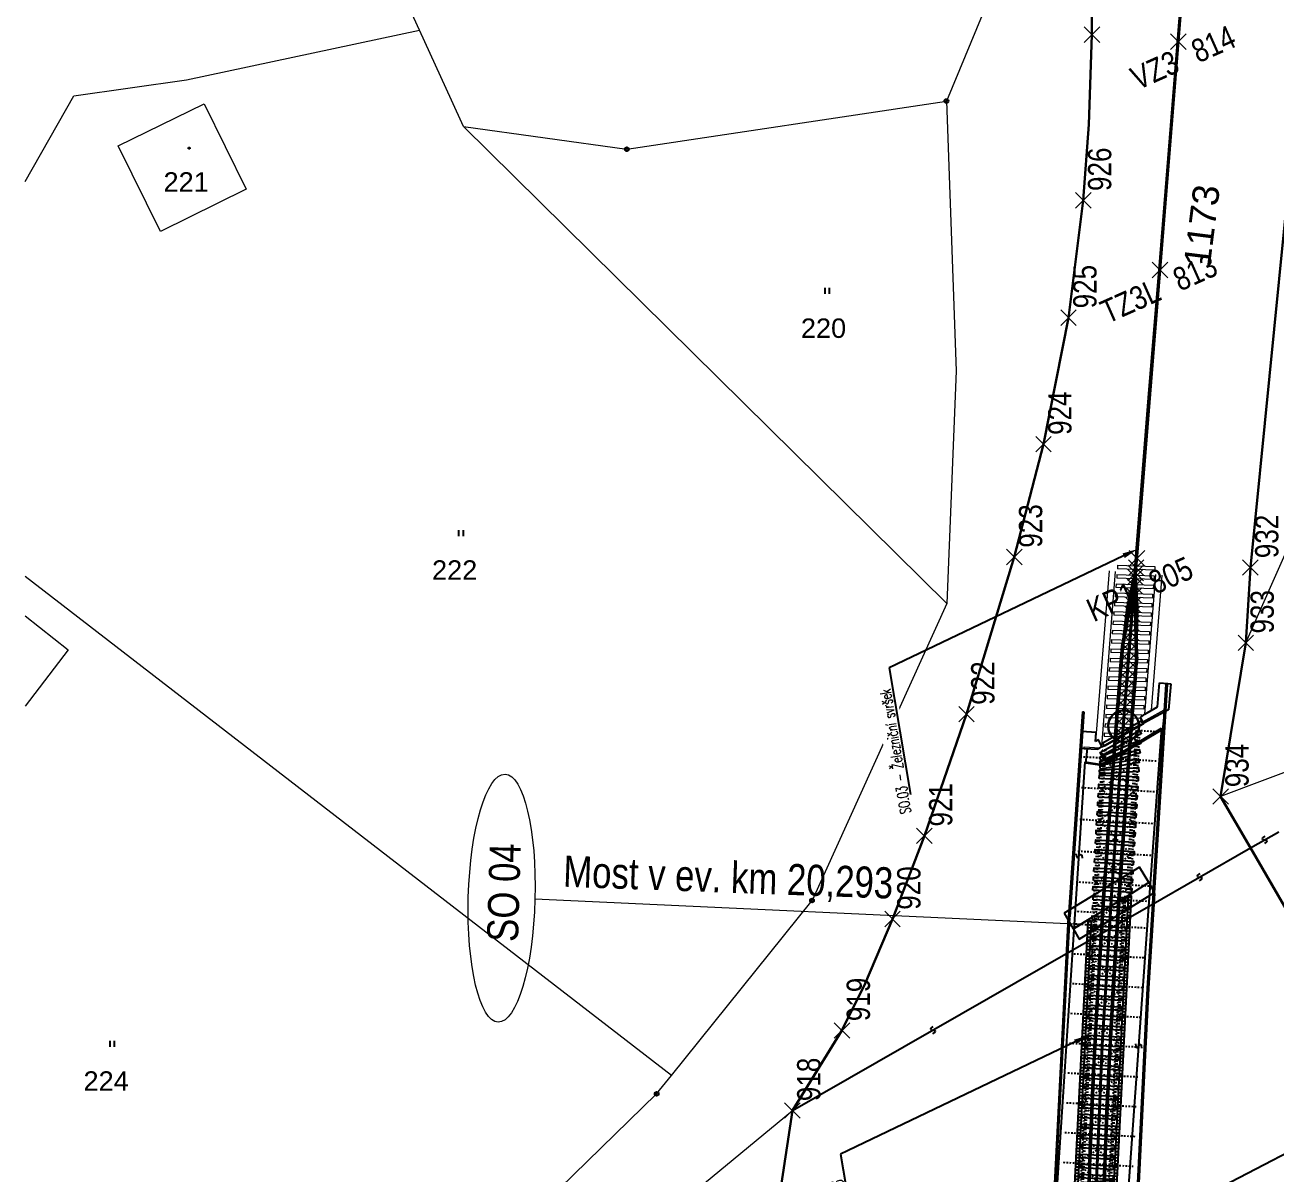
# Model space of a CAD drawing. Header units: millimetres. Extents: x -533422 to -532014, y -1115269 to -1112931.
# Drawn here: x -532630 to -532549.5, y -1113780.2 to -1113706.3 of the extents above; entities that cross this region are included whole.
import ezdxf
from ezdxf import colors
from ezdxf.entities.mleader import LeaderData, LeaderLine
from ezdxf.enums import TextEntityAlignment as Align
from ezdxf.math import Vec2, Vec3

# ---------------------------------------------------------------- set-up
doc = ezdxf.new("R2010")
doc.units = ezdxf.units.MM
doc.header["$PDMODE"] = 3
doc.header["$PDSIZE"] = 0.5
doc.linetypes.add('DASHDOT', pattern=[1, 0.5, -0.25, 0, -0.25])
doc.linetypes.add('DASHED', pattern=[19.05, 12.7, -6.35])
for name, color, linetype, lineweight in [('1105 mapa KN', 251, 'Continuous', 0), ('drážní pozemek', 4, 'Continuous', 30), ('drážní pozemek body', 1, 'Continuous', 18), ('kladečák', 2, 'Continuous', 15), ('MOST PILIRE', 7, 'Continuous', 15), ('PODÉLNÝ PROFIL', 1, 'Continuous', 15), ('původní osa', 30, 'Continuous', 15), ('SVRSEK', 1, 'Continuous', 20), ('Svršek', 1, 'Continuous', 18), ('Svršek popis', 1, 'Continuous', 18), ('tvar svršku', 1, 'Continuous', 13), ('Vytyčovací výkres', 5, 'Continuous', 15), ('Vytyčovací výkres - typ bodu', 5, 'Continuous', 15), ('Vytyčovací výkres _čísla bodů', 5, 'Continuous', 15), ('Ypražce', 1, 'Continuous', 13)]:
    doc.layers.add(name, color=color, linetype=linetype, lineweight=lineweight)
for name, color, linetype in [('_SO-04', 10, 'Continuous'), ('skály', 8, 'Continuous'), ('SO 04', 3, 'Continuous'), ('ZAM_29_KOLEJ', 7, 'Continuous')]:
    doc.layers.add(name, color=color, linetype=linetype)
doc.styles.get("Standard").update_dxf_attribs({"font": 'arial.ttf'})
doc.styles.add('Standard 1_500', font='romans.shx', dxfattribs={"width": 0.65, "height": 0.7})

# ---------------------------------------------------------------- blocks, each defined once
blk = doc.blocks.new('Z402')
at = {"color": 0, "lineweight": -2}
for p, q in [((-0.3, 0.3), (0.5, 0.3)), ((-0.3, -0.5), (-0.3, 0.3)), ((0.5, 0.3), (0.5, -0.5)), ((0.5, -0.5), (-0.3, -0.5))]:
    blk.add_line(p, q, dxfattribs=at)
blk = doc.blocks.new('Z105')
at = {"color": 0, "lineweight": -2}
for radius in [1.25, 0.025]:
    blk.add_circle((0, 0), radius, dxfattribs=at)
blk = doc.blocks.new('Z3060')
at = {"color": 0, "lineweight": -2}
for p, q in [((-1.3, 0), (-1.3, 3.8)), ((1.3, 3.8), (1.3, 0))]:
    blk.add_line(p, q, dxfattribs=at)
blk = doc.blocks.new('Z218')
at = {"color": 0, "lineweight": -2}
for p, q in [((-0.5, 1.7), (-1, 1.3)), ((-1, 1.3), (-1, 0.8)), ((-1, 0.8), (-0.5, 0.3)), ((1.3, 2), (-0.5, 1.7)), ((-0.5, 0.3), (0.5, -0.3)), ((0.5, -1.7), (-1.3, -2)), ((0.5, -0.3), (1, -0.8)), ((1, -1.3), (0.5, -1.7)), ((1, -0.8), (1, -1.3))]:
    blk.add_line(p, q, dxfattribs=at)
blk = doc.blocks.new('A$C3E753517')
at = {"layer": '_SO-04', "color": 10, "linetype": 'Continuous'}
for p, q in [((-532558583, -1113741686), (-532559414, -1113746261)), ((-532558569, -1113741689), (-532559400, -1113746263)), ((-532558485, -1113741704), (-532559314, -1113746274)), ((-532558583, -1113741686), (-532558485, -1113741704)), ((-532558561, -1113742291), (-532558579, -1113742392)), ((-532558489, -1113746936), (-532558579, -1113742392)), ((-532558481, -1113742289), (-532558561, -1113742291)), ((-532558403, -1113746938), (-532558495, -1113742290)), ((-532558389, -1113746939), (-532558481, -1113742289)), ((-532559898, -1113752442), (-532559798, -1113752450)), ((-532558776, -1113751874), (-532558875, -1113751866)), ((-532560540, -1113782575), (-532560640, -1113782572)), ((-532561634, -1113783287), (-532561534, -1113783290)), ((-532561745, -1113789386), (-532561645, -1113789382)), ((-532561295, -1113794015), (-532561745, -1113789386)), ((-532561281, -1113794013), (-532561731, -1113789386)), ((-532561196, -1113794005), (-532561645, -1113789382)), ((-532561233, -1113793463), (-532560766, -1113788968)), ((-532561161, -1113793598), (-532560680, -1113788973)), ((-532561147, -1113793599), (-532560666, -1113788974)), ((-532560766, -1113788968), (-532560666, -1113788974)), ((-532561221, -1113793592), (-532561233, -1113793463)), ((-532561221, -1113793592), (-532561147, -1113793599)), ((-532561295, -1113794015), (-532561196, -1113794005))]:
    blk.add_line(p, q, dxfattribs=at)
at = {"layer": '_SO-04', "color": 3, "linetype": 'Continuous'}
for p, q in [((-532557086, -1113750128), (-532556956, -1113748597)), ((-532556956, -1113748597), (-532556423, -1113748638)), ((-532557371, -1113762122), (-532556536, -1113748674)), ((-532557291, -1113762127), (-532556456, -1113748679)), ((-532556536, -1113748674), (-532556456, -1113748679)), ((-532556423, -1113748638), (-532556244, -1113748651)), ((-532556244, -1113748651), (-532556397, -1113750331)), ((-532557917, -1113750607), (-532557086, -1113750128)), ((-532561918, -1113750466), (-532562821, -1113763655)), ((-532561838, -1113750470), (-532562741, -1113763659)), ((-532561918, -1113750466), (-532561838, -1113750470)), ((-532558171, -1113750885), (-532558158, -1113750797)), ((-532558032, -1113751110), (-532558171, -1113750885)), ((-532558158, -1113750797), (-532557917, -1113750607)), ((-532556668, -1113750490), (-532557984, -1113751188)), ((-532556648, -1113750478), (-532556778, -1113751586)), ((-532556397, -1113750331), (-532556668, -1113750490)), ((-532556668, -1113750490), (-532556668, -1113750490)), ((-532561956, -1113751715), (-532562039, -1113752805)), ((-532561051, -1113751795), (-532561956, -1113751715)), ((-532561075, -1113752379), (-532561051, -1113751795)), ((-532556778, -1113751586), (-532560648, -1113753910)), ((-532560639, -1113752699), (-532557983, -1113751184)), ((-532558032, -1113751110), (-532558032, -1113751110)), ((-532557984, -1113751188), (-532558032, -1113751110)), ((-532558032, -1113751110), (-532558032, -1113751110)), ((-532557983, -1113751184), (-532557984, -1113751188)), ((-532560898, -1113752254), (-532561075, -1113752379)), ((-532560674, -1113752696), (-532560898, -1113752254)), ((-532559900, -1113752472), (-532559800, -1113752480)), ((-532558778, -1113751904), (-532558878, -1113751896)), ((-532562039, -1113752805), (-532561815, -1113752818)), ((-532561815, -1113752818), (-532561815, -1113752818)), ((-532561815, -1113752818), (-532560942, -1113752866)), ((-532561812, -1113752712), (-532561812, -1113752712)), ((-532561715, -1113753754), (-532561602, -1113752824)), ((-532560808, -1113752767), (-532560942, -1113752866)), ((-532560808, -1113752767), (-532560674, -1113752696)), ((-532560808, -1113752767), (-532560808, -1113752767)), ((-532560674, -1113752696), (-532560639, -1113752699)), ((-532560648, -1113753910), (-532561715, -1113753754)), ((-532558263, -1113760455), (-532563094, -1113763414)), ((-532557655, -1113761437), (-532558263, -1113760455)), ((-532557655, -1113761437), (-532558791, -1113762161)), ((-532557641, -1113761445), (-532557655, -1113761437)), ((-532557282, -1113762076), (-532557641, -1113761445)), ((-532558791, -1113762161), (-532562515, -1113764418)), ((-532562128, -1113765085), (-532557282, -1113762076)), ((-532557730, -1113768233), (-532557349, -1113762153)), ((-532557650, -1113768237), (-532557269, -1113762157)), ((-532557371, -1113762122), (-532557291, -1113762127)), ((-532557349, -1113762153), (-532557269, -1113762157)), ((-532562845, -1113763684), (-532564024, -1113786438)), ((-532562765, -1113763688), (-532563944, -1113786441)), ((-532563094, -1113763414), (-532562515, -1113764418)), ((-532562765, -1113763688), (-532562845, -1113763684)), ((-532562741, -1113763659), (-532562821, -1113763655)), ((-532562515, -1113764418), (-532562507, -1113764440)), ((-532562507, -1113764440), (-532562128, -1113765085)), ((-532558529, -1113784170), (-532557730, -1113768233)), ((-532558449, -1113784174), (-532557650, -1113768237)), ((-532563677, -1113783362), (-532559793, -1113780955)), ((-532559793, -1113780955), (-532558883, -1113780961)), ((-532558883, -1113780961), (-532558857, -1113781853)), ((-532560045, -1113782231), (-532562473, -1113783745)), ((-532559710, -1113782036), (-532560045, -1113782231)), ((-532559644, -1113781983), (-532559710, -1113782036)), ((-532559710, -1113782036), (-532559710, -1113782036)), ((-532558628, -1113781913), (-532559644, -1113781983)), ((-532558857, -1113781853), (-532559639, -1113781966)), ((-532559402, -1113782421), (-532559281, -1113782370)), ((-532559281, -1113782370), (-532559294, -1113782973)), ((-532558628, -1113781913), (-532558628, -1113781913)), ((-532558369, -1113781929), (-532558628, -1113781913)), ((-532558628, -1113781913), (-532558628, -1113781914)), ((-532558404, -1113783029), (-532558369, -1113781929)), ((-532559402, -1113782421), (-532562230, -1113784176)), ((-532560539, -1113782545), (-532560639, -1113782542)), ((-532559294, -1113782973), (-532558603, -1113783017)), ((-532558603, -1113783017), (-532558404, -1113783029)), ((-532562473, -1113783745), (-532563797, -1113784478)), ((-532563774, -1113784465), (-532563677, -1113783362)), ((-532562473, -1113783745), (-532562469, -1113783749)), ((-532562469, -1113783749), (-532562437, -1113783822)), ((-532562437, -1113783822), (-532562437, -1113783822)), ((-532562230, -1113784176), (-532562437, -1113783822)), ((-532561634, -1113783257), (-532561534, -1113783260)), ((-532564038, -1113784647), (-532564118, -1113786433)), ((-532563797, -1113784478), (-532564038, -1113784647)), ((-532563801, -1113784568), (-532563801, -1113784568)), ((-532563797, -1113784478), (-532563797, -1113784478)), ((-532563341, -1113784836), (-532562230, -1113784176)), ((-532558529, -1113784170), (-532558449, -1113784174)), ((-532563419, -1113786467), (-532563341, -1113784836)), ((-532564118, -1113786433), (-532563419, -1113786467)), ((-532564024, -1113786438), (-532563944, -1113786438))]:
    blk.add_line(p, q, dxfattribs=at)
at = {"layer": '_SO-04', "color": 3, "linetype": 'DASHDOT'}
for p, q in [((-532558961, -1113762118), (-532558362, -1113751675)), ((-532557064, -1113751749), (-532558362, -1113751675)), ((-532560554, -1113753232), (-532558385, -1113752084)), ((-532560566, -1113753441), (-532561864, -1113753367)), ((-532560537, -1113752932), (-532561136, -1113763375)), ((-532558470, -1113753562), (-532560680, -1113755418)), ((-532558470, -1113753562), (-532560566, -1113753441)), ((-532558583, -1113755538), (-532560566, -1113753441)), ((-532557172, -1113753636), (-532558470, -1113753562)), ((-532560680, -1113755418), (-532561978, -1113755344)), ((-532560797, -1113757465), (-532558583, -1113755538)), ((-532558583, -1113755538), (-532560680, -1113755418)), ((-532560680, -1113755418), (-532558701, -1113757585)), ((-532557285, -1113755613), (-532558583, -1113755538)), ((-532560797, -1113757465), (-532562095, -1113757390)), ((-532558701, -1113757585), (-532560915, -1113759511)), ((-532558701, -1113757585), (-532560797, -1113757465)), ((-532558818, -1113759632), (-532560797, -1113757465)), ((-532557403, -1113757659), (-532558701, -1113757585)), ((-532560915, -1113759511), (-532562212, -1113759437)), ((-532561028, -1113761488), (-532558818, -1113759632)), ((-532558818, -1113759632), (-532560915, -1113759511)), ((-532560915, -1113759511), (-532558931, -1113761608)), ((-532557520, -1113759706), (-532558818, -1113759632)), ((-532561028, -1113761488), (-532562326, -1113761414)), ((-532561113, -1113762966), (-532558943, -1113761818)), ((-532558931, -1113761608), (-532561028, -1113761488)), ((-532557634, -1113761683), (-532558931, -1113761608)), ((-532561281, -1113763926), (-532559070, -1113762571)), ((-532560229, -1113782158), (-532559230, -1113762359)), ((-532558878, -1113762325), (-532559861, -1113781810)), ((-532558891, -1113762580), (-532559070, -1113762571)), ((-532558891, -1113762580), (-532557792, -1113762635)), ((-532561136, -1113763375), (-532562434, -1113763301)), ((-532562092, -1113783368), (-532561093, -1113763569)), ((-532561474, -1113764172), (-532562473, -1113764121)), ((-532561461, -1113763917), (-532562444, -1113783402)), ((-532558977, -1113764297), (-532561571, -1113766089)), ((-532558977, -1113764297), (-532561474, -1113764172)), ((-532559074, -1113766215), (-532561474, -1113764172)), ((-532561461, -1113763917), (-532561281, -1113763926)), ((-532558977, -1113764297), (-532557879, -1113764353)), ((-532561571, -1113766089), (-532562570, -1113766039)), ((-532561668, -1113768007), (-532559074, -1113766215)), ((-532559074, -1113766215), (-532561571, -1113766089)), ((-532561571, -1113766089), (-532559171, -1113768133)), ((-532559074, -1113766215), (-532557975, -1113766270)), ((-532561668, -1113768007), (-532562666, -1113767956)), ((-532559171, -1113768133), (-532561764, -1113769924)), ((-532559171, -1113768133), (-532561668, -1113768007)), ((-532559267, -1113770050), (-532561668, -1113768007)), ((-532559171, -1113768133), (-532558072, -1113768188)), ((-532561764, -1113769924), (-532562763, -1113769874)), ((-532561861, -1113771842), (-532559267, -1113770050)), ((-532559267, -1113770050), (-532561764, -1113769924)), ((-532561764, -1113769924), (-532559364, -1113771968)), ((-532559267, -1113770050), (-532558169, -1113770106)), ((-532561861, -1113771842), (-532562860, -1113771791)), ((-532559364, -1113771968), (-532561861, -1113771842)), ((-532559461, -1113773885), (-532561861, -1113771842)), ((-532559364, -1113771968), (-532561958, -1113773759)), ((-532559364, -1113771968), (-532558266, -1113772023)), ((-532561958, -1113773759), (-532562956, -1113773709)), ((-532562054, -1113775677), (-532559461, -1113773885)), ((-532559461, -1113773885), (-532561958, -1113773759)), ((-532561958, -1113773759), (-532559558, -1113775803)), ((-532559461, -1113773885), (-532558362, -1113773941)), ((-532562054, -1113775677), (-532563053, -1113775627)), ((-532559558, -1113775803), (-532562151, -1113777594)), ((-532559558, -1113775803), (-532562054, -1113775677)), ((-532559654, -1113777720), (-532562054, -1113775677)), ((-532559558, -1113775803), (-532558459, -1113775858)), ((-532562151, -1113777594), (-532563150, -1113777544)), ((-532562248, -1113779512), (-532559654, -1113777720)), ((-532559654, -1113777720), (-532562151, -1113777594)), ((-532562151, -1113777594), (-532559751, -1113779638)), ((-532559654, -1113777720), (-532558556, -1113777776)), ((-532562248, -1113779512), (-532563247, -1113779462)), ((-532559751, -1113779638), (-532562345, -1113781430)), ((-532559751, -1113779638), (-532562248, -1113779512)), ((-532559848, -1113781556), (-532562248, -1113779512)), ((-532559751, -1113779638), (-532558652, -1113779693)), ((-532562345, -1113781430), (-532563343, -1113781379)), ((-532559848, -1113781556), (-532562345, -1113781430)), ((-532559848, -1113781556), (-532558749, -1113781611)), ((-532562252, -1113783156), (-532560040, -1113781801)), ((-532559861, -1113781810), (-532560040, -1113781801)), ((-532562431, -1113783147), (-532562252, -1113783156))]:
    blk.add_line(p, q, dxfattribs=at)
at = {"layer": '_SO-04', "color": 10, "linetype": 'Continuous', "flags": 128}
for points in [[(-532559414, -1113746261), (-532559432, -1113746497), (-532559512, -1113747501), (-532559591, -1113748504), (-532559670, -1113749507), (-532559749, -1113750511), (-532559826, -1113751514), (-532559898, -1113752442)], [(-532559400, -1113746263), (-532559418, -1113746499), (-532559498, -1113747502), (-532559577, -1113748505), (-532559656, -1113749509), (-532559735, -1113750512), (-532559812, -1113751516), (-532559884, -1113752443)], [(-532559314, -1113746274), (-532559333, -1113746505), (-532559412, -1113747509), (-532559492, -1113748512), (-532559570, -1113749515), (-532559649, -1113750519), (-532559727, -1113751522), (-532559798, -1113752450)], [(-532558489, -1113746936), (-532558540, -1113747578), (-532558619, -1113748581), (-532558698, -1113749584), (-532558776, -1113750587), (-532558854, -1113751590), (-532558875, -1113751866)], [(-532558403, -1113746938), (-532558454, -1113747585), (-532558534, -1113748588), (-532558612, -1113749591), (-532558691, -1113750593), (-532558768, -1113751596), (-532558790, -1113751873)], [(-532558389, -1113746939), (-532558440, -1113747586), (-532558520, -1113748589), (-532558598, -1113749592), (-532558677, -1113750595), (-532558755, -1113751598), (-532558776, -1113751874)], [(-532560640, -1113782572), (-532560644, -1113782719), (-532560671, -1113783725), (-532560695, -1113784731), (-532560716, -1113785738), (-532560735, -1113786745), (-532560751, -1113787752), (-532560764, -1113788759), (-532560766, -1113788968)], [(-532560554, -1113782575), (-532560558, -1113782721), (-532560585, -1113783727), (-532560609, -1113784733), (-532560630, -1113785740), (-532560649, -1113786746), (-532560665, -1113787753), (-532560678, -1113788760), (-532560680, -1113788973)], [(-532560540, -1113782575), (-532560544, -1113782721), (-532560571, -1113783727), (-532560595, -1113784734), (-532560616, -1113785740), (-532560635, -1113786746), (-532560651, -1113787753), (-532560664, -1113788760), (-532560666, -1113788974)], [(-532561634, -1113783287), (-532561645, -1113783700), (-532561670, -1113784709), (-532561691, -1113785718), (-532561710, -1113786728), (-532561726, -1113787738), (-532561739, -1113788748), (-532561745, -1113789386)], [(-532561620, -1113783288), (-532561631, -1113783701), (-532561656, -1113784710), (-532561677, -1113785719), (-532561696, -1113786728), (-532561712, -1113787738), (-532561725, -1113788748), (-532561731, -1113789386)], [(-532561534, -1113783290), (-532561545, -1113783703), (-532561570, -1113784711), (-532561591, -1113785720), (-532561610, -1113786730), (-532561626, -1113787739), (-532561639, -1113788749), (-532561645, -1113789382)]]:
    blk.add_lwpolyline(points, dxfattribs=at)
at = {"layer": '_SO-04', "color": 10, "linetype": 'Continuous'}
for points in [[(-532560672, -1113753296), (-532560790, -1113753087), (-532558247, -1113751651), (-532558129, -1113751860)], [(-532560497, -1113752672), (-532560617, -1113752464), (-532558147, -1113751040), (-532558027, -1113751248)], [(-532560711, -1113753604), (-532560806, -1113753384), (-532558262, -1113752287), (-532558167, -1113752507)], [(-532560743, -1113753878), (-532560813, -1113753648), (-532558279, -1113752874), (-532558209, -1113753104)], [(-532560806, -1113754450), (-532560821, -1113754211), (-532558316, -1113754051), (-532558301, -1113754291)], [(-532560759, -1113754139), (-532560799, -1113753902), (-532558313, -1113753488), (-532558273, -1113753725)], [(-532560842, -1113754748), (-532560828, -1113754508), (-532558332, -1113754652), (-532558346, -1113754891)], [(-532560910, -1113755945), (-532560897, -1113755706), (-532558401, -1113755849), (-532558414, -1113756089)], [(-532560876, -1113755354), (-532560863, -1113755114), (-532558367, -1113755257), (-532558381, -1113755497)], [(-532560943, -1113756514), (-532560929, -1113756274), (-532558433, -1113756417), (-532558447, -1113756657)], [(-532560977, -1113757113), (-532560964, -1113756873), (-532558468, -1113757016), (-532558481, -1113757256)], [(-532561047, -1113758321), (-532561033, -1113758081), (-532558537, -1113758225), (-532558551, -1113758464)], [(-532561014, -1113757751), (-532561000, -1113757512), (-532558504, -1113757655), (-532558518, -1113757894)], [(-532561082, -1113758934), (-532561068, -1113758694), (-532558572, -1113758837), (-532558586, -1113759077)], [(-532561117, -1113759548), (-532561103, -1113759308), (-532558607, -1113759451), (-532558621, -1113759691)], [(-532561186, -1113760744), (-532561172, -1113760504), (-532558676, -1113760647), (-532558690, -1113760887)], [(-532561152, -1113760157), (-532561138, -1113759918), (-532558642, -1113760061), (-532558656, -1113760301)], [(-532561219, -1113761317), (-532561205, -1113761078), (-532558709, -1113761221), (-532558723, -1113761460)], [(-532561254, -1113761933), (-532561240, -1113761693), (-532558744, -1113761836), (-532558758, -1113762076)], [(-532561274, -1113763169), (-532561260, -1113762929), (-532559064, -1113763055), (-532559078, -1113763295)], [(-532561243, -1113762547), (-532561229, -1113762308), (-532559033, -1113762434), (-532559046, -1113762673)], [(-532561306, -1113763816), (-532561294, -1113763576), (-532559097, -1113763687), (-532559109, -1113763927)], [(-532561324, -1113764464), (-532561312, -1113764224), (-532559144, -1113764333), (-532559156, -1113764573)], [(-532561388, -1113765745), (-532561376, -1113765505), (-532559209, -1113765614), (-532559221, -1113765854)], [(-532561356, -1113765109), (-532561344, -1113764870), (-532559177, -1113764979), (-532559189, -1113765219)], [(-532561420, -1113766368), (-532561408, -1113766128), (-532559240, -1113766238), (-532559252, -1113766477)], [(-532561453, -1113767026), (-532561441, -1113766786), (-532559273, -1113766895), (-532559286, -1113767135)], [(-532561484, -1113767653), (-532561472, -1113767413), (-532559305, -1113767523), (-532559317, -1113767762)], [(-532561549, -1113768932), (-532561537, -1113768692), (-532559370, -1113768802), (-532559382, -1113769041)], [(-532561516, -1113768286), (-532561504, -1113768047), (-532559337, -1113768156), (-532559349, -1113768396)], [(-532561581, -1113769567), (-532561569, -1113769327), (-532559402, -1113769437), (-532559414, -1113769677)], [(-532561613, -1113770196), (-532561601, -1113769956), (-532559433, -1113770066), (-532559446, -1113770305)], [(-532561645, -1113770843), (-532561633, -1113770604), (-532559466, -1113770713), (-532559478, -1113770953)], [(-532561711, -1113772134), (-532561698, -1113771894), (-532559531, -1113772004), (-532559543, -1113772243)], [(-532561678, -1113771499), (-532561666, -1113771259), (-532559499, -1113771369), (-532559511, -1113771608)], [(-532561742, -1113772764), (-532561730, -1113772524), (-532559563, -1113772634), (-532559575, -1113772873)], [(-532561774, -1113773397), (-532561762, -1113773157), (-532559595, -1113773266), (-532559607, -1113773506)], [(-532561807, -1113774046), (-532561795, -1113773807), (-532559628, -1113773916), (-532559640, -1113774156)], [(-532561872, -1113775331), (-532561860, -1113775091), (-532559692, -1113775200), (-532559705, -1113775440)], [(-532561839, -1113774680), (-532561827, -1113774440), (-532559660, -1113774549), (-532559672, -1113774789)], [(-532561903, -1113775956), (-532561891, -1113775716), (-532559724, -1113775826), (-532559736, -1113776065)], [(-532561935, -1113776587), (-532561923, -1113776348), (-532559756, -1113776457), (-532559768, -1113776697)], [(-532561968, -1113777239), (-532561956, -1113777000), (-532559789, -1113777109), (-532559801, -1113777349)], [(-532562033, -1113778524), (-532562021, -1113778285), (-532559854, -1113778394), (-532559866, -1113778634)], [(-532562001, -1113777891), (-532561989, -1113777652), (-532559822, -1113777761), (-532559834, -1113778001)], [(-532562065, -1113779155), (-532562053, -1113778916), (-532559885, -1113779025), (-532559897, -1113779265)], [(-532562097, -1113779799), (-532562085, -1113779559), (-532559918, -1113779668), (-532559930, -1113779908)], [(-532562135, -1113780995), (-532562152, -1113780756), (-532559987, -1113780603), (-532559971, -1113780843)], [(-532562130, -1113780442), (-532562118, -1113780202), (-532559950, -1113780311), (-532559962, -1113780551)], [(-532562166, -1113782769), (-532562269, -1113782552), (-532560092, -1113781518), (-532559989, -1113781735)], [(-532562160, -1113782175), (-532562236, -1113781947), (-532560053, -1113781221), (-532559977, -1113781449)], [(-532562143, -1113781568), (-532562187, -1113781332), (-532560025, -1113780926), (-532559981, -1113781162)], [(-532562246, -1113783890), (-532562369, -1113783684), (-532559923, -1113782221), (-532559800, -1113782427)], [(-532562176, -1113783376), (-532562303, -1113783172), (-532560128, -1113781821), (-532560001, -1113782025)]]:
    blk.add_lwpolyline(points, close=True, dxfattribs=at)
at = {"layer": '_SO-04', "color": 10, "linetype": 'DASHED'}
for points in [[(-532559070, -1113762111), (-532558471, -1113751668), (-532558252, -1113751681), (-532558851, -1113762124)], [(-532560647, -1113752926), (-532561246, -1113763369), (-532561026, -1113763381), (-532560427, -1113752939)], [(-532560144, -1113782163), (-532559145, -1113762363), (-532559315, -1113762354), (-532560314, -1113782154)], [(-532562007, -1113783373), (-532561008, -1113763573), (-532561178, -1113763564), (-532562177, -1113783364)]]:
    blk.add_lwpolyline(points, close=True, dxfattribs=at)
at = {"layer": '_SO-04', "color": 3, "linetype": 'Continuous', "flags": 128}
for points in [[(-532559900, -1113752472), (-532559903, -1113752518), (-532559980, -1113753522), (-532560056, -1113754526), (-532560131, -1113755530), (-532560205, -1113756534), (-532560278, -1113757538), (-532560350, -1113758542), (-532560421, -1113759547), (-532560491, -1113760551), (-532560560, -1113761556), (-532560627, -1113762560), (-532560693, -1113763565), (-532560758, -1113764570), (-532560821, -1113765576), (-532560883, -1113766581), (-532560944, -1113767586), (-532561002, -1113768592), (-532561059, -1113769598), (-532561115, -1113770604), (-532561168, -1113771610), (-532561220, -1113772617), (-532561269, -1113773623), (-532561317, -1113774630), (-532561363, -1113775637), (-532561406, -1113776644), (-532561447, -1113777651), (-532561486, -1113778659), (-532561523, -1113779667), (-532561557, -1113780675), (-532561589, -1113781683), (-532561619, -1113782692), (-532561634, -1113783257)], [(-532559886, -1113752473), (-532559889, -1113752519), (-532559966, -1113753523), (-532560042, -1113754527), (-532560117, -1113755531), (-532560191, -1113756535), (-532560264, -1113757539), (-532560336, -1113758543), (-532560407, -1113759548), (-532560477, -1113760552), (-532560546, -1113761557), (-532560613, -1113762561), (-532560679, -1113763566), (-532560744, -1113764571), (-532560808, -1113765576), (-532560869, -1113766582), (-532560930, -1113767587), (-532560988, -1113768593), (-532561045, -1113769599), (-532561101, -1113770605), (-532561154, -1113771611), (-532561206, -1113772617), (-532561255, -1113773624), (-532561303, -1113774630), (-532561349, -1113775637), (-532561392, -1113776645), (-532561433, -1113777652), (-532561472, -1113778659), (-532561509, -1113779667), (-532561543, -1113780675), (-532561575, -1113781683), (-532561605, -1113782692), (-532561620, -1113783258)], [(-532559800, -1113752480), (-532559804, -1113752526), (-532559880, -1113753529), (-532559956, -1113754533), (-532560031, -1113755537), (-532560105, -1113756541), (-532560178, -1113757545), (-532560250, -1113758549), (-532560321, -1113759554), (-532560391, -1113760558), (-532560460, -1113761563), (-532560527, -1113762567), (-532560594, -1113763572), (-532560658, -1113764577), (-532560722, -1113765582), (-532560784, -1113766587), (-532560844, -1113767592), (-532560903, -1113768598), (-532560960, -1113769604), (-532561015, -1113770609), (-532561068, -1113771615), (-532561120, -1113772622), (-532561169, -1113773628), (-532561217, -1113774635), (-532561263, -1113775641), (-532561306, -1113776648), (-532561347, -1113777655), (-532561386, -1113778663), (-532561423, -1113779670), (-532561457, -1113780678), (-532561489, -1113781686), (-532561519, -1113782694), (-532561534, -1113783260)], [(-532558878, -1113751896), (-532558931, -1113752593), (-532559008, -1113753596), (-532559083, -1113754599), (-532559158, -1113755602), (-532559232, -1113756605), (-532559305, -1113757608), (-532559377, -1113758612), (-532559448, -1113759615), (-532559518, -1113760618), (-532559587, -1113761622), (-532559654, -1113762625), (-532559720, -1113763629), (-532559785, -1113764632), (-532559848, -1113765636), (-532559910, -1113766640), (-532559970, -1113767644), (-532560029, -1113768648), (-532560086, -1113769652), (-532560141, -1113770657), (-532560194, -1113771661), (-532560246, -1113772665), (-532560295, -1113773670), (-532560343, -1113774675), (-532560388, -1113775680), (-532560432, -1113776685), (-532560473, -1113777690), (-532560512, -1113778696), (-532560549, -1113779701), (-532560583, -1113780707), (-532560615, -1113781713), (-532560639, -1113782542)], [(-532558792, -1113751903), (-532558846, -1113752599), (-532558922, -1113753602), (-532558998, -1113754605), (-532559073, -1113755608), (-532559147, -1113756612), (-532559220, -1113757615), (-532559292, -1113758618), (-532559363, -1113759621), (-532559432, -1113760624), (-532559501, -1113761627), (-532559568, -1113762631), (-532559635, -1113763634), (-532559699, -1113764638), (-532559763, -1113765642), (-532559824, -1113766645), (-532559885, -1113767649), (-532559943, -1113768653), (-532560000, -1113769657), (-532560055, -1113770661), (-532560109, -1113771665), (-532560160, -1113772670), (-532560210, -1113773674), (-532560257, -1113774679), (-532560303, -1113775684), (-532560346, -1113776689), (-532560387, -1113777694), (-532560426, -1113778699), (-532560463, -1113779704), (-532560497, -1113780710), (-532560529, -1113781715), (-532560553, -1113782545)], [(-532558778, -1113751904), (-532558832, -1113752600), (-532558908, -1113753603), (-532558984, -1113754606), (-532559059, -1113755610), (-532559133, -1113756613), (-532559206, -1113757616), (-532559278, -1113758619), (-532559349, -1113759622), (-532559418, -1113760625), (-532559487, -1113761628), (-532559554, -1113762632), (-532559621, -1113763635), (-532559685, -1113764639), (-532559749, -1113765642), (-532559810, -1113766646), (-532559871, -1113767650), (-532559929, -1113768654), (-532559986, -1113769658), (-532560041, -1113770662), (-532560095, -1113771666), (-532560146, -1113772671), (-532560196, -1113773675), (-532560243, -1113774680), (-532560289, -1113775684), (-532560332, -1113776689), (-532560373, -1113777694), (-532560412, -1113778699), (-532560449, -1113779705), (-532560483, -1113780710), (-532560515, -1113781716), (-532560539, -1113782545)]]:
    blk.add_lwpolyline(points, dxfattribs=at)
at = {"layer": '_SO-04', "color": 3, "linetype": 'Continuous'}
for points in [[(-532558993, -1113762319), (-532559976, -1113781804), (-532559746, -1113781816), (-532558763, -1113762331)], [(-532561576, -1113763911), (-532562559, -1113783396), (-532562329, -1113783408), (-532561346, -1113763923)]]:
    blk.add_lwpolyline(points, close=True, dxfattribs=at)

msp = doc.modelspace()

# ---------------------------------------------------------------- linework, layer by layer
at = {"layer": '1105 mapa KN', "color": 9, "lineweight": 13}
for p, q in [((-532604.59, -1113706.6), (-532610.47, -1113693.73)), ((-532566.44, -1113700.93), (-532570.68, -1113711.16)), ((-532619.59, -1113709.79), (-532604.59, -1113706.6)), ((-532602.54, -1113711.1), (-532604.59, -1113706.6)), ((-532626.84, -1113710.82), (-532619.59, -1113709.79)), ((-532629.9803, -1113716.3296), (-532626.84, -1113710.82)), ((-532623.98, -1113714.04), (-532618.46, -1113711.35)), ((-532618.46, -1113711.35), (-532615.75, -1113716.84)), ((-532601.77, -1113712.79), (-532602.54, -1113711.1)), ((-532591.25, -1113714.26), (-532570.68, -1113711.16)), ((-532570.68, -1113711.16), (-532570.05, -1113728.52)), ((-532601.77, -1113712.79), (-532591.25, -1113714.26)), ((-532570.66, -1113743.49), (-532601.77, -1113712.79)), ((-532621.27, -1113719.56), (-532623.98, -1113714.04)), ((-532615.75, -1113716.84), (-532621.27, -1113719.56)), ((-532570.05, -1113728.52), (-532570.66, -1113743.49)), ((-532551.41, -1113746.02), (-532548.48, -1113739.39)), ((-532588.38, -1113773.86), (-532629.9803, -1113741.7455)), ((-532570.66, -1113743.49), (-532579.33, -1113762.6)), ((-532629.9803, -1113744.283), (-532627.21, -1113746.48)), ((-532627.21, -1113746.48), (-532629.9803, -1113750.1046)), ((-532547.67, -1113753.89), (-532553.03, -1113755.91)), ((-532588.38, -1113773.86), (-532579.33, -1113762.6)), ((-532589.33, -1113775.04), (-532588.38, -1113773.86)), ((-532589.33, -1113775.04), (-532618.91, -1113803.81)), ((-532586.24, -1113780.79), (-532580.59, -1113776.11))]:
    msp.add_line(p, q, dxfattribs=at)
at = {"layer": '1105 mapa KN', "color": 9, "lineweight": -3}
for p, q in [((-532560.69, -1113753.85), (-532556.84, -1113751.52)), ((-532556.84, -1113751.52), (-532557.67, -1113762.98)), ((-532562.54, -1113765.77), (-532561.74, -1113753.68)), ((-532561.74, -1113753.68), (-532560.69, -1113753.85)), ((-532551.11, -1113759.22), (-532549.29, -1113758.18)), ((-532557.67, -1113762.98), (-532551.11, -1113759.22)), ((-532562.54, -1113765.77), (-532557.67, -1113762.98)), ((-532557.67, -1113762.98), (-532558.96, -1113780.93)), ((-532580.59, -1113776.11), (-532562.54, -1113765.77)), ((-532563.71, -1113783.32), (-532562.54, -1113765.77)), ((-532583.75, -1113797.04), (-532541.83, -1113775.2))]:
    msp.add_line(p, q, dxfattribs=at)
at = {"layer": 'drážní pozemek'}
for points in [[(-532587.52, -1113857.11), (-532589.94, -1113852.72), (-532590.1713, -1113846.4504), (-532592.6, -1113846.54), (-532588.16, -1113825.28), (-532587.4345, -1113819.0871), (-532587.2, -1113812.87), (-532584.34, -1113800.99), (-532583.7426, -1113797.0329), (-532582.9628, -1113791.868), (-532580.59, -1113776.11), (-532577.4, -1113770.965), (-532575.91, -1113767.93), (-532574.15, -1113763.795), (-532572.1, -1113758.44), (-532569.39, -1113750.61), (-532566.315, -1113740.5), (-532564.43, -1113733.24), (-532562.82, -1113725.1), (-532561.87, -1113717.55), (-532561.52, -1113712.67), (-532561.3129, -1113706.8952), (-532561.22, -1113673.74), (-532561.4346, -1113658.4389)], [(-532542.5227, -1113658.4389), (-532547.44, -1113704.21), (-532551.115, -1113741.175), (-532551.41, -1113746.02), (-532553.03, -1113755.91), (-532551.11, -1113759.22), (-532541.83, -1113775.2), (-532526, -1113766.96)]]:
    msp.add_lwpolyline(points, dxfattribs=at)
at = {"layer": 'drážní pozemek body'}
for p in [(-532561.3129, -1113706.8952), (-532561.87, -1113717.55), (-532562.82, -1113725.1), (-532564.43, -1113733.24), (-532566.315, -1113740.5), (-532551.115, -1113741.175), (-532551.41, -1113746.02), (-532569.39, -1113750.61), (-532553.03, -1113755.91), (-532572.1, -1113758.44), (-532574.15, -1113763.795), (-532577.4, -1113770.965), (-532580.59, -1113776.11)]:
    msp.add_point(p, dxfattribs=at)
at = {"layer": 'kladečák'}
for p in [(-532558.4193, -1113740.5824), (-532558.5157, -1113741.7785), (-532558.4673, -1113741.1804), (-532558.5634, -1113742.3766), (-532558.6114, -1113742.9747), (-532558.7073, -1113744.1708), (-532558.6594, -1113743.5727), (-532558.7552, -1113744.7689), (-532558.803, -1113745.367), (-532558.8984, -1113746.5632), (-532558.8971, -1113746.5633), (-532558.8508, -1113745.9651), (-532558.9459, -1113747.1613), (-532558.9959, -1113747.7592), (-532558.9933, -1113747.7594), (-532559.0877, -1113748.9557), (-532559.0423, -1113748.3574), (-532559.1347, -1113749.5539), (-532559.1814, -1113750.152), (-532559.2743, -1113751.3484), (-532559.228, -1113750.7502)]:
    msp.add_point(p, dxfattribs=at)
at = {"layer": 'kladečák', "color": 2}
msp.add_point((-532559.3204, -1113751.9467), dxfattribs=at)
at = {"layer": 'MOST PILIRE', "color": 1, "linetype": 'Continuous'}
for p, q in [((-532557.086, -1113750.128, 356.712), (-532556.956, -1113748.597, 356.715)), ((-532556.956, -1113748.597, 356.715), (-532556.423, -1113748.638, 356.705)), ((-532556.423, -1113748.638, 356.705), (-532556.244, -1113748.651, 356.702)), ((-532556.244, -1113748.651, 356.702), (-532556.397, -1113750.331, 356.704)), ((-532557.917, -1113750.607, 356.706), (-532557.086, -1113750.128, 356.712)), ((-532560.938, -1113752.858, 355.129), (-532556.644, -1113750.441, 355.121)), ((-532558.171, -1113750.885, 356.695), (-532558.158, -1113750.797, 356.694)), ((-532558.032, -1113751.11, 356.708), (-532558.171, -1113750.885, 356.695)), ((-532558.158, -1113750.797, 356.694), (-532557.917, -1113750.607, 356.706)), ((-532556.681, -1113750.35, 356.705), (-532558.032, -1113751.11, 356.708)), ((-532558.032, -1113751.11, 356.648), (-532556.681, -1113750.35, 356.645)), ((-532556.668, -1113750.49, 356.65), (-532557.984, -1113751.188, 356.644)), ((-532556.644, -1113750.441, 355.121), (-532556.778, -1113751.586, 355.077)), ((-532556.681, -1113750.35, 356.705), (-532556.681, -1113750.35, 356.645)), ((-532556.668, -1113750.49, 356.71), (-532556.681, -1113750.35, 356.705)), ((-532556.681, -1113750.35, 356.645), (-532556.668, -1113750.49, 356.65)), ((-532556.397, -1113750.331, 356.704), (-532556.668, -1113750.49, 356.71)), ((-532556.668, -1113750.49, 356.71), (-532556.668, -1113750.49, 356.65)), ((-532561.956, -1113751.715, 356.803), (-532562.039, -1113752.805, 356.813)), ((-532561.051, -1113751.795, 356.812), (-532561.956, -1113751.715, 356.803)), ((-532561.075, -1113752.379, 356.816), (-532561.051, -1113751.795, 356.812)), ((-532556.778, -1113751.586, 355.077), (-532560.648, -1113753.91, 355.071)), ((-532560.639, -1113752.699, 356.481), (-532557.983, -1113751.184, 356.454)), ((-532558.032, -1113751.11, 356.708), (-532558.032, -1113751.11, 356.648)), ((-532557.984, -1113751.188, 356.644), (-532558.032, -1113751.11, 356.648)), ((-532558.032, -1113751.11, 356.648), (-532558.032, -1113751.11, 356.708)), ((-532557.983, -1113751.184, 356.454), (-532557.984, -1113751.188, 356.644)), ((-532560.898, -1113752.254, 356.795), (-532561.075, -1113752.379, 356.816)), ((-532560.674, -1113752.696, 356.806), (-532560.898, -1113752.254, 356.795)), ((-532562.039, -1113752.805, 356.813), (-532561.815, -1113752.818, 356.813)), ((-532561.815, -1113752.818, 356.753), (-532561.812, -1113752.712, 356.754)), ((-532561.815, -1113752.818, 356.813), (-532561.812, -1113752.712, 356.814)), ((-532561.815, -1113752.818, 356.813), (-532561.815, -1113752.818, 356.753)), ((-532561.815, -1113752.818, 356.753), (-532560.942, -1113752.866, 356.74)), ((-532561.812, -1113752.712, 356.814), (-532561.812, -1113752.712, 356.754)), ((-532561.812, -1113752.712, 356.754), (-532560.808, -1113752.767, 356.739)), ((-532561.812, -1113752.712, 356.814), (-532560.808, -1113752.767, 356.799)), ((-532561.715, -1113753.754, 355.07), (-532561.602, -1113752.824, 355.143)), ((-532561.602, -1113752.824, 355.143), (-532560.938, -1113752.858, 355.129)), ((-532560.808, -1113752.767, 356.739), (-532560.942, -1113752.866, 356.74)), ((-532560.808, -1113752.767, 356.799), (-532560.674, -1113752.696, 356.806)), ((-532560.808, -1113752.767, 356.799), (-532560.808, -1113752.767, 356.739)), ((-532560.674, -1113752.696, 356.806), (-532560.639, -1113752.699, 356.481)), ((-532560.648, -1113753.91, 355.071), (-532561.715, -1113753.754, 355.07)), ((-532558.263, -1113760.455, 355.211), (-532563.094, -1113763.414, 355.247)), ((-532557.655, -1113761.437, 355.23), (-532558.263, -1113760.455, 355.211)), ((-532562.507, -1113764.44, 354.663), (-532557.641, -1113761.445, 354.786)), ((-532557.655, -1113761.437, 355.23), (-532558.791, -1113762.161, 355.222)), ((-532557.641, -1113761.445, 354.786), (-532557.655, -1113761.437, 355.23)), ((-532557.282, -1113762.076, 354.713), (-532557.641, -1113761.445, 354.786)), ((-532558.791, -1113762.161, 355.222), (-532562.515, -1113764.418, 355.261)), ((-532562.128, -1113765.085, 354.639), (-532557.282, -1113762.076, 354.713)), ((-532563.094, -1113763.414, 355.247), (-532562.515, -1113764.418, 355.261)), ((-532562.515, -1113764.418, 355.261), (-532562.507, -1113764.44, 354.663)), ((-532562.507, -1113764.44, 354.663), (-532562.128, -1113765.085, 354.639))]:
    msp.add_line(p, q, dxfattribs=at)
at = {"layer": 'původní osa', "lineweight": 40, "elevation": 353.018}
msp.add_lwpolyline([(-532561.043, -1113781.204), (-532560.65, -1113771.904), (-532560.012, -1113761.617), (-532559.301, -1113751.431), (-532559.049, -1113748.037), (-532558.423, -1113739.924), (-532557.646, -1113730.262), (-532556.909, -1113721.232), (-532556.116, -1113711.404), (-532555.286, -1113701.249), (-532554.425, -1113690.864), (-532553.647, -1113680.909), (-532552.921, -1113671.085), (-532552.323, -1113660.877), (-532551.983, -1113652.705)], dxfattribs=at)
msp.add_lwpolyline([(-532561.043, -1113781.204), (-532560.65, -1113771.904), (-532560.012, -1113761.617), (-532559.301, -1113751.431), (-532559.049, -1113748.037), (-532558.423, -1113739.924), (-532557.646, -1113730.262), (-532556.909, -1113721.232), (-532556.116, -1113711.404), (-532555.286, -1113701.249), (-532554.425, -1113690.864), (-532553.647, -1113680.909), (-532552.921, -1113671.085), (-532552.323, -1113660.877), (-532551.983, -1113652.705)], dxfattribs=at)
at = {"layer": 'SVRSEK', "color": 2}
msp.add_lwpolyline([(-532559.329, -1113752.0576), (-532558.495, -1113741.5249), (-532558.495, -1113741.5249)], dxfattribs=at)
at = {"layer": 'Svršek', "color": 1, "lineweight": 30}
msp.add_line((-532558.495, -1113741.5249), (-532554.425, -1113690.864), dxfattribs=at)
msp.add_lwpolyline([(-532558.495, -1113741.5249), (-532558.5756, -1113742.5279), (-532558.6561, -1113743.531), (-532558.7365, -1113744.534), (-532558.8167, -1113745.5371), (-532558.8966, -1113746.5401), (-532558.9762, -1113747.5432), (-532559.0555, -1113748.5464), (-532559.1343, -1113749.5495), (-532559.2126, -1113750.5527), (-532559.2904, -1113751.556), (-532559.3675, -1113752.5593), (-532559.444, -1113753.5626), (-532559.5197, -1113754.566), (-532559.5946, -1113755.5695), (-532559.6686, -1113756.5731), (-532559.7417, -1113757.5767), (-532559.8137, -1113758.5804), (-532559.8847, -1113759.5842), (-532559.9546, -1113760.5881), (-532560.0233, -1113761.5921), (-532560.0908, -1113762.5961), (-532560.1569, -1113763.6003), (-532560.2217, -1113764.6046), (-532560.285, -1113765.609), (-532560.3469, -1113766.6135), (-532560.4071, -1113767.6182), (-532560.4658, -1113768.623), (-532560.5227, -1113769.6279), (-532560.5779, -1113770.633), (-532560.6313, -1113771.6382), (-532560.6829, -1113772.6435), (-532560.7324, -1113773.649), (-532560.78, -1113774.6547), (-532560.8256, -1113775.6605), (-532560.869, -1113776.6666), (-532560.9102, -1113777.6727), (-532560.9491, -1113778.6791), (-532560.9858, -1113779.6857), (-532561.0201, -1113780.6924)], dxfattribs=at)
msp.add_circle((-532559.277, -1113751.3827), 1, dxfattribs=at)
at = {"layer": 'Svršek popis', "color": 1}
msp.add_line((-532561.9734, -1113764.1463), (-532597.1593, -1113762.5083), dxfattribs=at)
msp.add_ellipse((-532599.305, -1113762.4493), major_axis=(-0.2195, -7.9804), ratio=0.2688725, dxfattribs=at)
at = {"layer": 'tvar svršku', "color": 1}
for points in [[(-532561.0588, -1113752.3676), (-532560.1897, -1113741.3907)], [(-532560.6823, -1113752.6796), (-532559.7909, -1113741.4223)], [(-532557.9097, -1113750.6028), (-532557.1991, -1113741.6275)], [(-532557.4893, -1113750.3605), (-532556.8003, -1113741.6591)]]:
    msp.add_lwpolyline(points, dxfattribs=at)
at = {"layer": 'Vytyčovací výkres'}
for p in [(-532555.7488, -1113707.3422), (-532556.9286, -1113722.0279), (-532558.495, -1113741.5249)]:
    msp.add_point(p, dxfattribs=at)
at = {"layer": 'Ypražce'}
for p, q in [((-532559.6623, -1113741.0179), (-532559.6708, -1113741.2578)), ((-532557.2723, -1113741.343), (-532559.6708, -1113741.2578)), ((-532559.6623, -1113741.0179), (-532557.2638, -1113741.1031)), ((-532557.2638, -1113741.1031), (-532557.2723, -1113741.343)), ((-532559.7106, -1113741.616), (-532559.7192, -1113741.8558)), ((-532557.3207, -1113741.941), (-532559.7192, -1113741.8558)), ((-532559.7106, -1113741.616), (-532557.3122, -1113741.7012)), ((-532557.3122, -1113741.7012), (-532557.3207, -1113741.941)), ((-532559.8064, -1113742.8122), (-532559.8149, -1113743.052)), ((-532559.8064, -1113742.8122), (-532557.4079, -1113742.8973)), ((-532559.7583, -1113742.2141), (-532559.7669, -1113742.4539)), ((-532557.3684, -1113742.5391), (-532559.7669, -1113742.4539)), ((-532559.7583, -1113742.2141), (-532557.3599, -1113742.2993)), ((-532557.4079, -1113742.8973), (-532557.4164, -1113743.1372)), ((-532557.3599, -1113742.2993), (-532557.3684, -1113742.5391)), ((-532559.8544, -1113743.4102), (-532559.8629, -1113743.6501)), ((-532557.4644, -1113743.7353), (-532559.8629, -1113743.6501)), ((-532559.8544, -1113743.4102), (-532557.4559, -1113743.4954)), ((-532557.4164, -1113743.1372), (-532559.8149, -1113743.052)), ((-532557.4559, -1113743.4954), (-532557.4644, -1113743.7353)), ((-532559.9023, -1113744.0083), (-532559.9108, -1113744.2482)), ((-532557.5123, -1113744.3334), (-532559.9108, -1113744.2482)), ((-532559.9023, -1113744.0083), (-532557.5038, -1113744.0935)), ((-532557.5038, -1113744.0935), (-532557.5123, -1113744.3334)), ((-532559.9979, -1113745.2045), (-532560.0065, -1113745.4443)), ((-532559.9979, -1113745.2045), (-532557.5994, -1113745.2897)), ((-532559.9502, -1113744.6064), (-532559.9587, -1113744.8462)), ((-532557.5602, -1113744.9314), (-532559.9587, -1113744.8462)), ((-532559.9502, -1113744.6064), (-532557.5517, -1113744.6916)), ((-532557.5994, -1113745.2897), (-532557.608, -1113745.5295)), ((-532557.5517, -1113744.6916), (-532557.5602, -1113744.9314)), ((-532560.0457, -1113745.8026), (-532560.0542, -1113746.0424)), ((-532557.6557, -1113746.1276), (-532560.0542, -1113746.0424)), ((-532560.0457, -1113745.8026), (-532557.6472, -1113745.8878)), ((-532557.608, -1113745.5295), (-532560.0065, -1113745.4443)), ((-532557.6472, -1113745.8878), (-532557.6557, -1113746.1276)), ((-532560.0921, -1113746.4008), (-532560.1006, -1113746.6406)), ((-532557.7021, -1113746.7258), (-532560.1006, -1113746.6406)), ((-532560.0921, -1113746.4008), (-532557.6936, -1113746.486)), ((-532557.6936, -1113746.486), (-532557.7021, -1113746.7258)), ((-532560.1882, -1113747.5969), (-532560.1968, -1113747.8368)), ((-532560.1882, -1113747.5969), (-532557.7898, -1113747.6821)), ((-532560.1408, -1113746.9988), (-532560.1494, -1113747.2386)), ((-532557.7509, -1113747.3238), (-532560.1494, -1113747.2386)), ((-532560.1408, -1113746.9988), (-532557.7424, -1113747.084)), ((-532557.7898, -1113747.6821), (-532557.7983, -1113747.922)), ((-532557.7424, -1113747.084), (-532557.7509, -1113747.3238)), ((-532560.2372, -1113748.1949), (-532560.2457, -1113748.4348)), ((-532557.8472, -1113748.52), (-532560.2457, -1113748.4348)), ((-532560.2372, -1113748.1949), (-532557.8387, -1113748.2801)), ((-532557.7983, -1113747.922), (-532560.1968, -1113747.8368)), ((-532557.8387, -1113748.2801), (-532557.8472, -1113748.52)), ((-532560.3292, -1113749.387), (-532560.3378, -1113749.6269)), ((-532560.3292, -1113749.387), (-532557.9308, -1113749.4722)), ((-532560.2826, -1113748.7932), (-532560.2911, -1113749.033)), ((-532557.8926, -1113749.1182), (-532560.2911, -1113749.033)), ((-532560.2826, -1113748.7932), (-532557.8841, -1113748.8784)), ((-532557.8841, -1113748.8784), (-532557.8926, -1113749.1182)), ((-532560.3785, -1113750.0064), (-532560.3837, -1113750.2463)), ((-532560.3785, -1113750.0064), (-532557.9791, -1113750.0577)), ((-532557.9393, -1113749.7121), (-532560.3378, -1113749.6269)), ((-532557.9791, -1113750.0577), (-532557.9842, -1113750.2977)), ((-532557.9308, -1113749.4722), (-532557.9393, -1113749.7121)), ((-532560.4251, -1113750.6046), (-532560.4302, -1113750.8445)), ((-532558.2177, -1113750.8919), (-532560.4302, -1113750.8445)), ((-532560.4251, -1113750.6046), (-532558.1028, -1113750.6543)), ((-532557.9842, -1113750.2977), (-532560.3837, -1113750.2463)), ((-532558.1028, -1113750.6543), (-532558.2177, -1113750.8919)), ((-532560.5176, -1113751.801), (-532560.5227, -1113752.041)), ((-532560.5176, -1113751.801), (-532559.1915, -1113751.8294)), ((-532560.4715, -1113751.2028), (-532560.4766, -1113751.4427)), ((-532558.5892, -1113751.4831), (-532560.4766, -1113751.4427)), ((-532560.4715, -1113751.2028), (-532558.166, -1113751.2521)), ((-532558.166, -1113751.2521), (-532558.5892, -1113751.4831)), ((-532559.6024, -1113752.0607), (-532560.5227, -1113752.041)), ((-532559.1915, -1113751.8294), (-532559.6024, -1113752.0607))]:
    msp.add_line(p, q, dxfattribs=at)
at = {"layer": 'ZAM_29_KOLEJ', "color": 6, "linetype": 'Continuous'}
for p, q in [((-532558.498, -1113741.104, 356.907), (-532559.063, -1113743.74, 356.969)), ((-532558.481, -1113741.558, 356.895), (-532558.38, -1113743.749, 356.977)), ((-532559.063, -1113743.74, 356.969), (-532559.441, -1113746.65, 356.935)), ((-532558.38, -1113743.749, 356.977), (-532558.438, -1113746.749, 356.931)), ((-532559.441, -1113746.65, 356.935), (-532559.826, -1113751.457, 356.867)), ((-532558.438, -1113746.749, 356.931), (-532558.784, -1113751.805, 356.853)), ((-532559.826, -1113751.457, 356.867), (-532560.434, -1113760.067, 356.757)), ((-532558.784, -1113751.805, 356.853), (-532559.358, -1113760.145, 356.733)), ((-532560.434, -1113760.067, 356.757), (-532560.837, -1113766.308, 356.661)), ((-532559.358, -1113760.145, 356.733), (-532559.767, -1113766.323, 356.635)), ((-532560.837, -1113766.308, 356.661), (-532561.188, -1113772.056, 356.575)), ((-532559.767, -1113766.323, 356.635), (-532560.122, -1113772.169, 356.526)), ((-532561.188, -1113772.056, 356.575), (-532561.458, -1113777.839, 356.487)), ((-532560.122, -1113772.169, 356.526), (-532560.384, -1113777.771, 356.44)), ((-532561.458, -1113777.839, 356.487), (-532561.629, -1113783.272, 356.397)), ((-532560.384, -1113777.771, 356.44), (-532560.548, -1113782.58, 356.346))]:
    msp.add_line(p, q, dxfattribs=at)

# ---------------------------------------------------------------- block references
at = {"layer": '1105 mapa KN', "color": 9, "lineweight": -3, "xscale": 0.1, "yscale": 0.1, "zscale": 0.1}
for name, p in [('Z105', (-532570.68, -1113711.16)), ('Z402', (-532619.42, -1113714.18)), ('Z105', (-532591.25, -1113714.26)), ('Z3060', (-532578.35, -1113723.56)), ('Z3060', (-532601.92, -1113739.16)), ('Z105', (-532579.33, -1113762.6)), ('Z3060', (-532624.38, -1113772.01)), ('Z105', (-532589.33, -1113775.04))]:
    msp.add_blockref(name, p, dxfattribs=at)
for p, rotation in [((-532550.2, -1113758.7), 29.74489999999999), ((-532562.14, -1113759.73), 86.21420000000002), ((-532554.39, -1113761.1), 29.8201), ((-532561.1667, -1113764.979), 29.80819999999999), ((-532571.56, -1113770.94), 29.80640000000001), ((-532558.31, -1113771.96), 85.8894)]:
    msp.add_blockref('Z218', p, dxfattribs=dict(at, rotation=rotation))
at = {"layer": 'SO 04', "xscale": 0.001, "yscale": 0.001, "zscale": 0.001}
msp.add_blockref('A$C3E753517', (0, 0), dxfattribs=at)

# ---------------------------------------------------------------- texts
at = {"layer": '1105 mapa KN', "color": 9, "lineweight": -3}
for s, p in [('221', (-532619.61, -1113716.99)), ('220', (-532578.59, -1113726.4)), ('222', (-532602.33, -1113741.96)), ('224', (-532624.76, -1113774.84))]:
    msp.add_text(s, height=1.25, dxfattribs=at).set_placement(p, align=Align.CENTER)
at = {"layer": 'drážní pozemek', "color": 4, "lineweight": -3}
msp.add_text('1173', height=1.7, rotation=82.8, dxfattribs=at).set_placement((-532553.4, -1113719.2852), align=Align.CENTER)
at = {"layer": 'drážní pozemek body', "width": 0.8}
for s, p in [('926', (-532561.57, -1113716.95)), ('925', (-532562.52, -1113724.5)), ('924', (-532564.13, -1113732.64)), ('923', (-532566.015, -1113739.9)), ('932', (-532550.815, -1113740.575)), ('933', (-532551.11, -1113745.42)), ('922', (-532569.09, -1113750.01)), ('934', (-532552.73, -1113755.31)), ('921', (-532571.8, -1113757.84)), ('920', (-532573.85, -1113763.195)), ('919', (-532577.1, -1113770.365)), ('918', (-532580.29, -1113775.51))]:
    msp.add_text(s, height=1.5, rotation=90, dxfattribs=at).set_placement(p, align=Align.TOP_LEFT)
at = {"layer": 'PODÉLNÝ PROFIL', "width": 0.8}
msp.add_text('SO 04', height=2, rotation=88.395591, dxfattribs=at).set_placement((-532600.0715, -1113758.8917), align=Align.TOP_RIGHT)
at = {"layer": 'Svršek', "width": 0.8}
msp.add_text('Most v ev. km 20,293', height=2, rotation=357.918558, dxfattribs=at).set_placement((-532574.0689, -1113760.4821), align=Align.TOP_RIGHT)
at = {"layer": 'Vytyčovací výkres - typ bodu', "width": 0.8}
for s, p in [('814', (-532555.0787, -1113707.3722)), ('813', (-532556.2585, -1113722.0579))]:
    msp.add_text(s, height=1.5, rotation=24, dxfattribs=at).set_placement(p, align=Align.TOP_LEFT)
for s, p in [('VZ3', (-532556.1749, -1113707.8603)), ('TZ3L', (-532557.3548, -1113722.546)), ('KP1', (-532558.9211, -1113742.043))]:
    msp.add_text(s, height=1.5, rotation=24, dxfattribs=at).set_placement(p, align=Align.TOP_RIGHT)
at = {"layer": 'Vytyčovací výkres _čísla bodů', "width": 0.8}
msp.add_text('805', height=1.5, rotation=24, dxfattribs=at).set_placement((-532557.8249, -1113741.5549), align=Align.TOP_LEFT)

# ---------------------------------------------------------------- next in the draw order: leaders
at = {"layer": 'skály'}
ml = msp.add_multileader_mtext('Standard', dxfattribs=at)
ml.set_content('{\\C5;SO.03\\C12; }- Železniční svršek', color=256, style='Standard 1_500')
ml.set_leader_properties(color=7)
ml.build(insert=Vec2(0, 0))
ml.multileader.update_dxf_attribs({"text_left_attachment_type": 6, "text_right_attachment_type": 6, "dogleg_length": 0, "arrow_head_size": 1})
ctx = ml.context
ctx.base_point, ctx.char_height, ctx.arrow_head_size, ctx.landing_gap_size, ctx.plane_origin, ctx.plane_x_axis, ctx.plane_y_axis = Vec3(-532572.7773, -1113757.13), 0.7, 1, 0.2, Vec3(-532550.5504, -1113804.6751), Vec3(-0.1645943, 0.9863614), Vec3(-0.9863614, -0.1645943)
ctx.left_attachment, ctx.right_attachment = 6, 6
notes = []
notes.append((ctx, [(1, (1, 1, 0), (-532574.3623, -1113747.6313), (0.1645943, -0.9863614), 0, [(0, [(-532558.3713, -1113739.9851)], 0, [])])]))
ctx.mtext.insert, ctx.mtext.text_direction, ctx.mtext.rotation, ctx.mtext.width, ctx.mtext.defined_height, ctx.mtext.line_spacing_style, ctx.mtext.flow_direction = Vec3(-532573.6387, -1113757.071), Vec3(-0.1645943, 0.9863614), 1.736143, 10.266099, 1.4, 2, 5
ctx.mtext.has_bg_fill, ctx.mtext.bg_color, ctx.mtext.bg_scale_factor, ctx.mtext.bg_transparency, ctx.mtext.use_window_bg_color = 1, -1027028792, 1.5, 0, 1
ml = msp.add_multileader_mtext('Standard', dxfattribs=at)
ml.set_content('{\\C5;SO.04\\C12; }- Most v ev. km 20,293', color=256, style='Standard 1_500')
ml.set_leader_properties(color=7)
ml.build(insert=Vec2(0, 0))
ml.multileader.update_dxf_attribs({"text_left_attachment_type": 6, "text_right_attachment_type": 6, "dogleg_length": 0, "arrow_head_size": 1})
ctx = ml.context
ctx.base_point, ctx.char_height, ctx.arrow_head_size, ctx.landing_gap_size, ctx.plane_origin, ctx.plane_x_axis, ctx.plane_y_axis = Vec3(-532575.5765, -1113790.3575), 0.7, 1, 0.2, Vec3(-532553.6741, -1113835.9579), Vec3(-0.1645943, 0.9863614), Vec3(-0.9863614, -0.1645943)
ctx.left_attachment, ctx.right_attachment = 6, 6
notes.append((ctx, [(1, (1, 1, 0), (-532577.486, -1113778.9141), (0.1645943, -0.9863614), 0, [(0, [(-532561.495, -1113771.2679)], 0, [])])]))
ctx.mtext.insert, ctx.mtext.text_direction, ctx.mtext.rotation, ctx.mtext.width, ctx.mtext.defined_height, ctx.mtext.line_spacing_style, ctx.mtext.flow_direction = Vec3(-532576.4313, -1113790.2974), Vec3(-0.1645943, 0.9863614), 1.736143, 12.754542, 1.4, 2, 5
ctx.mtext.has_bg_fill, ctx.mtext.bg_color, ctx.mtext.bg_scale_factor, ctx.mtext.bg_transparency, ctx.mtext.use_window_bg_color = 1, -1027028792, 1.5, 0, 1
for ctx, leaders in notes:
    for number, flags, end, landing, length, lines in leaders:
        leader = LeaderData()
        leader.index, (leader.has_last_leader_line, leader.has_dogleg_vector, leader.attachment_direction) = number, flags
        leader.last_leader_point, leader.dogleg_vector, leader.dogleg_length = Vec3(end), Vec3(landing), length
        for number, points, colour, breaks in lines:
            line = LeaderLine()
            line.index, line.vertices, line.color, line.breaks = number, Vec3.list(points), colors.encode_raw_color(colour), breaks
            leader.lines.append(line)
        ctx.leaders.append(leader)

doc.saveas('drawing.dxf')
